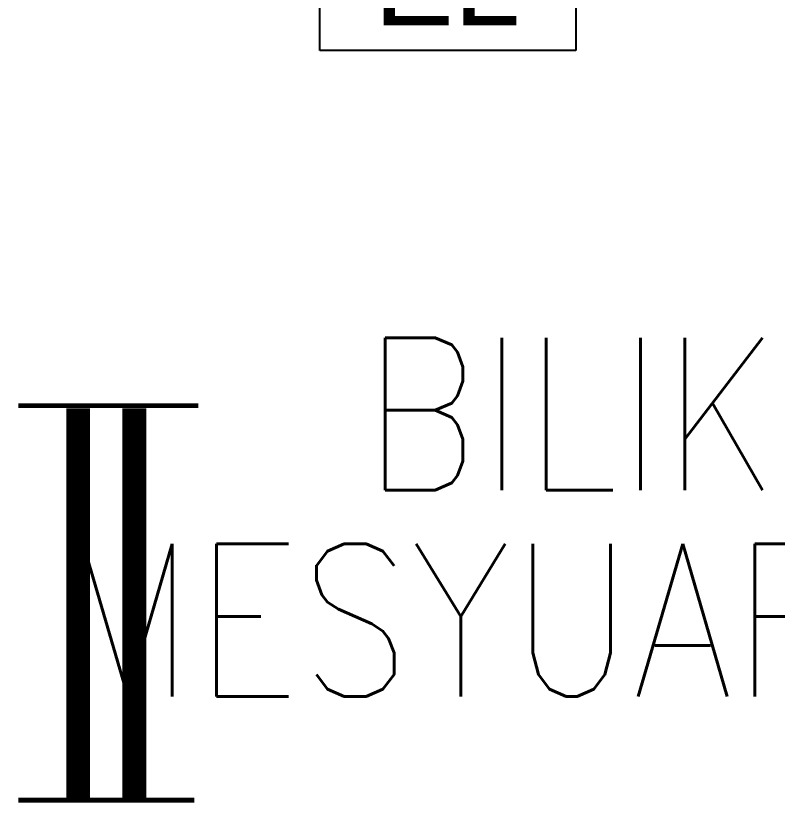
# Model space of a CAD drawing. Header units: inches. Extents: x 16928 to 514628, y -1471 to 241387.
# Drawn here: x 305789 to 307538, y 36661 to 38488 of the extents above; entities that cross this region are included whole.
import ezdxf
from ezdxf.enums import TextEntityAlignment as Align

# ---------------------------------------------------------------- set-up
doc = ezdxf.new("R2010")
doc.units = ezdxf.units.IN
doc.header["$MEASUREMENT"] = 0
doc.layers.add('FITTING', color=8, linetype='Continuous')
doc.layers.add('LAMPU', color=7, linetype='Continuous')
doc.layers.add('t3', color=8, linetype='Continuous', lineweight=25)
doc.styles.add('LAILA', font='romans.shx', dxfattribs={"width": 0.85})
doc.styles.add('SANSSERIF', font='SAS_____.pfb', dxfattribs={"width": 0.7, "height": 700})

# ---------------------------------------------------------------- blocks, each defined once
blk = doc.blocks.new('emergency light R')
at = {"layer": 'LAMPU', "color": 6, "linetype": 'Continuous'}
for p, q in [((0, 4.9), (0, 247.7)), ((0, 247.7), (459.3, 247.7)), ((459.3, 247.7), (459.3, 4.9)), ((459.3, 4.9), (0, 4.9))]:
    blk.add_line(p, q, dxfattribs=at)
at = {"layer": 'LAMPU', "color": 6, "linetype": 'Continuous', "style": 'SANSSERIF'}
blk.add_text('EL', height=153.77, dxfattribs=at).set_placement((97, 50))

msp = doc.modelspace()

# ---------------------------------------------------------------- linework, layer by layer
at = {"layer": 'FITTING', "color": 3}
for points, const_width in [([(305932.3, 36687.8), (305932.3, 37587.8)], 54.6), ([(305932.3, 36687.8), (305932.3, 37587.8)], 54.6), ([(305932.3, 36687.8), (305932.3, 37587.8)], 54.6), ([(305932.3, 36687.8), (305932.3, 37587.8)], 54.6), ([(306061.2, 36687.8), (306061.2, 37587.8)], 54.6), ([(306061.2, 36687.8), (306061.2, 37587.8)], 54.6), ([(306061.2, 36687.8), (306061.2, 37587.8)], 54.6), ([(306061.2, 36687.8), (306061.2, 37587.8)], 54.6), ([(305794.7, 37593.8), (306079.8, 37593.8)], 10.9), ([(305794.7, 37593.8), (306079.8, 37593.8)], 10.9), ([(305794.7, 37593.8), (306079.8, 37593.8)], 10.9), ([(305794.7, 37593.8), (306079.8, 37593.8)], 10.9), ([(305933.4, 37593.8), (306208.6, 37593.8)], 10.9), ([(305933.4, 37593.8), (306208.6, 37593.8)], 10.9), ([(305933.4, 37593.8), (306208.6, 37593.8)], 10.9), ([(305933.4, 37593.8), (306208.6, 37593.8)], 10.9), ([(305794.7, 36687.8), (306069.9, 36687.8)], 10.9), ([(305794.7, 36687.8), (306069.9, 36687.8)], 10.9), ([(305794.7, 36687.8), (306069.9, 36687.8)], 10.9), ([(305794.7, 36687.8), (306069.9, 36687.8)], 10.9), ([(305923.6, 36687.8), (306198.8, 36687.8)], 10.9), ([(305923.6, 36687.8), (306198.8, 36687.8)], 10.9), ([(305923.6, 36687.8), (306198.8, 36687.8)], 10.9), ([(305923.6, 36687.8), (306198.8, 36687.8)], 10.9)]:
    msp.add_lwpolyline(points, dxfattribs=dict(at, const_width=const_width))

# ---------------------------------------------------------------- block references
at = {"layer": 'LAMPU', "color": 8, "xscale": 1.27951153594687, "yscale": 1.27951153594687, "zscale": 1.27951153594687}
msp.add_blockref('emergency light R', (306487.5, 38402.7), dxfattribs=at)

# ---------------------------------------------------------------- texts
at = {"layer": 't3', "style": 'LAILA', "width": 0.85}
for s, p in [('BILIK', (306586.6, 37749.7)), ('MESYUARAT', (305893, 37276.1))]:
    msp.add_text(s, height=350, dxfattribs=at).set_placement(p, align=Align.TOP_LEFT)

doc.saveas('drawing.dxf')
